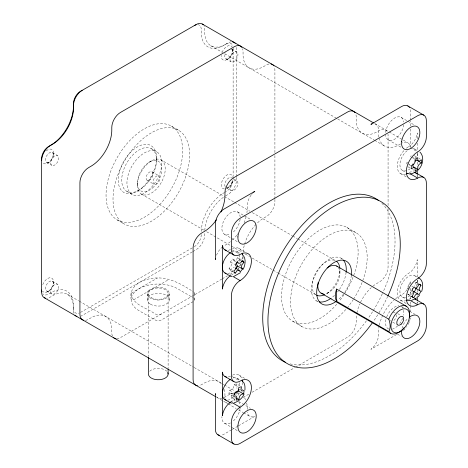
<?xml version="1.0" encoding="UTF-8"?>
<svg xmlns="http://www.w3.org/2000/svg" width="468" height="468" viewBox="0 0 468 468"><rect width="100%" height="100%" fill="white"/><g stroke="black" fill="none" stroke-linecap="round" stroke-linejoin="round"><path stroke-width="0.35" stroke-dasharray="2.34 1.75" d="M53.469 155.148L53.469 153.141M53.469 283.801L53.469 281.794M156.528 159.974L156.528 157.962M232.783 51.626L232.783 49.614M410.319 128.922L410.278 147.046A12.308 7.108 -60 0 0 402.217 142.98M410.325 126.027L410.331 120.949M410.337 120.223L410.354 111.524A12.308 7.108 -60 0 0 409.693 108.061M201.287 231.444L201.316 230.303A32.005 18.48 -60 0 1 222.423 193.752L223.874 192.857M201.269 234.62L201.258 235.188A9.846 5.686 -60 0 1 194.764 246.437L194.279 246.735M233.052 396.127L228.864 393.711L229.566 390.294L231.824 389.686L233.479 387.627L234.088 384.667L235.439 384.088L236.697 383.965L240.289 386.036M416.701 160.179L416.824 159.073M235.065 399.496L231.473 397.426L232.081 394.465L231.128 393.102L228.864 393.711M236.697 383.965L236.094 386.925L237.048 388.288M131.186 299.684C128.413 287.118 140.488 279.899 151.263 278.554C166.608 275.594 180.771 283.479 193.091 291.646M386.755 316.865L387.071 316.099A12.952 7.476 -60 0 1 398.736 305.756M232.789 271.832L230.396 270.445L229.045 268.527L231.069 265.999L231.566 263.583L230.396 261.922L232.736 259.009L236.328 261.08M409.05 284.462L407.137 287.773L411.325 290.189M241.371 259.728L237.779 257.657L235.749 260.179L233.906 260.67L232.736 259.009M230.396 270.445L232.421 267.924L234.269 267.433M237.106 262.103L239.13 259.576L237.779 257.657M410.307 156.487L411.208 155.832M231.601 429.8L224.078 434.169A12.308 7.108 -60 0 1 221.276 435.252M232.227 429.437L237.873 426.167M238.499 425.798L254.797 416.344A12.308 7.108 -60 0 1 247.303 412.015M47.724 163.092L49.468 162.086M227.038 59.565L228.776 58.558M149.567 161.986L151.31 160.98M137.381 191.131L139.119 190.125M47.724 291.745L49.468 290.739M228.776 187.212L227.038 188.218A8.126 4.692 -60 0 0 232.584 180.098M224.441 192.529L226.623 191.254A9.846 5.686 -60 0 0 233.111 180.01L233.128 177.249M225.646 195.858L227.904 194.553A12.308 7.108 -60 0 0 236.609 179.472L236.609 177.284M80.478 312.431L192.383 247.829M192.254 251.924L82.192 315.467A12.308 7.108 -60 0 1 81.058 316.035M192.886 251.556L196.051 249.731A12.308 7.108 -60 0 0 204.75 234.655L204.75 232.04M131.303 293.144L157.383 278.086M400.514 143.939L399.385 144.594A29.542 17.059 -60 0 1 379.209 138.364M133.643 299.836L168.971 279.437M407.786 162.209L406.616 162.882L406.557 165.52M414.946 158.073L416.701 157.061M221.844 279.063L120.492 337.574A12.308 7.108 -60 0 1 117.164 338.733M222.329 278.782L227.471 275.816M229.923 274.4L233.099 272.563M193.091 301.696L161.752 319.784A4.926 2.843 0 0 1 154.791 319.784L139.119 310.74A27.08 15.637 0 0 1 139.119 288.627A27.08 15.637 0 0 1 177.419 288.627L193.091 297.677M328.881 292.348L326.009 294.003A19.697 11.372 -60 0 0 339.932 269.884L339.932 273.201M224.078 397.379L226.342 396.074A29.542 17.059 -60 0 1 234.333 393.295M411.659 291.488L410.705 292.038L409.05 294.904L407.967 294.571L410.957 296.303M243.138 397.431L249.467 393.781M251.995 392.319L295.01 367.485M295.641 367.123L347.508 337.176A12.308 7.108 -60 0 0 356.212 322.101L356.212 319.486A29.542 17.059 -60 0 1 356.61 314.549M396.63 334.526L370.925 349.298A12.308 7.108 -60 0 0 378.495 334.965L378.495 332.35A29.542 17.059 -60 0 1 378.899 327.413M226.138 44.004L226.623 43.74A9.846 5.686 -60 0 1 232.888 46.063M231.473 397.426L232.736 397.303M401.158 117.398L407.318 120.955M407.938 121.311L414.712 125.225M374.704 123.57L388.615 131.602M389.236 131.958L407.803 142.681M414.765 149.111L417.667 150.79M406.405 148.233A16.006 9.237 -60 0 1 408.611 146.706L409.822 147.402M410.424 147.753L416.456 151.234M231.607 49.035L236.831 52.047A5.663 3.27 -60 0 1 235.035 60.817A5.663 3.27 -60 0 1 230.133 57.985A5.663 3.27 -60 0 1 236.831 52.047M388.212 139.827L401.146 147.297M414.209 155.616L416.602 156.996M419.1 158.441L420.293 159.132M413.01 157.628L414.361 158.412M411.507 157.178L413.899 158.558M210.869 45.747L222.171 52.276M224.687 53.726L337.042 118.597M337.674 118.96L374.09 139.985M374.71 140.341L384.614 146.057M407.809 163.572L410.805 165.303M225.945 58.839L231.169 61.858M408.956 164.654L410.752 165.69M407.809 166.696L410.202 168.076M412.7 169.521L413.899 170.212M402.457 170.434L405.358 172.107M400.608 173.634L406.645 177.115M171.428 126.132A54.165 31.274 -60 0 1 154.259 210.038A54.165 31.274 -60 0 1 107.347 182.953A54.165 31.274 -60 0 1 171.428 126.132L178.39 130.157A54.165 31.274 -60 0 1 161.22 214.057A54.165 31.274 -60 0 1 114.315 186.972A54.165 31.274 -60 0 1 178.39 130.157M346.911 227.448L355.961 232.672M414.765 275.757L417.667 277.43M418.345 283.509L415.35 281.777L416.181 282.549L414.525 285.416L414.525 286.521M415.467 282.134L418.456 283.865M233.93 179.028L236.831 180.701A5.663 3.27 -60 0 1 235.035 189.476A5.663 3.27 -60 0 1 230.133 186.644A5.663 3.27 -60 0 1 236.831 180.701M411.899 286.106L413.238 286.878M225.945 187.492L231.169 190.511M407.733 294.15L410.845 295.94M151.433 148.701A24.623 14.215 -60 0 1 143.629 186.843A24.623 14.215 -60 0 1 122.306 174.529A24.623 14.215 -60 0 1 151.433 148.701L156.651 151.72A24.623 14.215 -60 0 1 148.847 189.856A24.623 14.215 -60 0 1 127.53 177.547A24.623 14.215 -60 0 1 156.651 151.72M341.19 258.26L342.927 259.266M402.457 297.075L405.358 298.754M161.156 160.003A19.697 11.372 -60 0 1 154.914 190.511A19.697 11.372 -60 0 1 137.855 180.666A19.697 11.372 -60 0 1 161.156 160.003L223.821 196.18M224.453 196.548L233.947 202.03M234.579 202.392L249.772 211.167M252.305 212.63L292.178 235.65M292.81 236.018L297.244 238.575M297.876 238.937L335.223 260.5M400.608 300.275L406.645 303.761M237.516 211.875L243.676 215.432M244.29 215.789L250.45 219.346M401.778 306.715L403.627 307.78M409.787 311.337L414.712 314.186M152.03 171.791A4.926 2.843 -60 0 1 150.468 179.419A4.926 2.843 -60 0 1 146.203 176.957A4.926 2.843 -60 0 1 152.03 171.791L158.991 175.81A4.926 2.843 -60 0 1 157.429 183.438A4.926 2.843 -60 0 1 153.165 180.976A4.926 2.843 -60 0 1 158.991 175.81M397.654 313.601L400.819 315.432M147.104 180.32L154.066 184.339M392.728 322.13L396.531 324.324M224.564 234.31L238.118 242.131M397.449 334.123L401.146 336.258M239.043 248.432L245.682 252.264M141.459 194.121L204.124 230.297M206.657 231.759L242.102 252.223M245.267 254.048L249.696 256.61M252.229 258.073L272.481 269.767M273.119 270.13L277.547 272.686M278.179 273.055L316.157 294.98M237.194 251.632L240.096 253.305M232.245 249.924L238.885 253.755M126.81 191.348L132.034 194.36M316.567 300.901L317.731 301.573M239.13 259.576L240.926 260.618M52.299 152.556A5.663 3.27 -60 0 1 50.503 161.331A5.663 3.27 -60 0 1 45.595 158.5A5.663 3.27 -60 0 1 52.299 152.556L57.517 155.575A5.663 3.27 -60 0 1 55.721 164.344A5.663 3.27 -60 0 1 50.819 161.513A5.663 3.27 -60 0 1 57.517 155.575M233.906 260.67L235.702 261.711M230.396 261.922L234.585 264.338M46.636 162.367L51.854 165.379M229.045 268.527L233.234 270.943M117.263 219.948L124.225 223.967M292.746 321.264L301.796 326.488M239.043 375.079L245.08 378.559M237.194 378.279L240.096 379.952M232.245 376.565L238.885 380.402M234.088 384.667L238.276 387.083M241.108 388.715L242.898 389.756M52.299 281.209A5.663 3.27 -60 0 1 50.503 289.984A5.663 3.27 -60 0 1 45.595 287.153A5.663 3.27 -60 0 1 52.299 281.209L57.517 284.228A5.663 3.27 -60 0 1 55.721 292.997A5.663 3.27 -60 0 1 50.819 290.166A5.663 3.27 -60 0 1 57.517 284.228M67.369 294.302L78.671 300.825M79.303 301.187L193.541 367.146M194.173 367.509L223.78 384.602M224.4 384.959L235.539 391.394M236.159 391.751L239.873 393.898M229.566 390.294L233.152 392.365M231.128 393.102L232.924 394.144M234.684 397.075L235.884 397.765M238.75 401.55L250.45 408.307M46.636 291.02L51.854 294.033M216.684 397.274L223.072 400.965M223.704 401.328L227.495 403.515A12.308 7.108 -60 0 1 225.611 401.345M228.115 403.878L236.164 408.523M238.639 409.95L242.974 412.454M243.588 412.811L249.777 416.385M224.564 423.271L238.118 431.092M131.186 293.652C132.737 305.23 146.964 307.722 154.791 313.759A4.926 2.843 0 0 0 161.752 313.759M73.488 308.394L73.505 308.944A9.846 5.686 -60 0 0 79.092 313.08M410.284 284.029L410.278 281.139A12.308 7.108 -60 0 1 409.184 285.48M410.296 288.37L410.319 299.216M410.325 302.106L410.331 305.001M410.331 305.721L410.342 311.507M417.24 138.797L417.24 132.982A12.308 7.108 -60 0 1 408.611 146.706M417.24 143.161L417.24 152.609M417.24 153.334L417.24 156.973M417.24 162.057L417.24 165.695M417.24 175.143L417.24 176.594A12.308 7.108 -60 0 0 416.853 174.903M417.24 277.109L417.234 259.687A12.308 7.108 -60 0 1 408.611 273.353A16.006 9.237 -60 0 0 397.39 291.19A16.006 9.237 -60 0 0 405.686 300.731M417.24 280.01L417.24 285.094M417.24 290.178L417.24 292.354M417.24 293.079L417.24 295.255M417.24 301.79L417.24 303.241A12.308 7.108 -60 0 0 416.655 301.047M388.071 205.563L388.071 135.451A12.308 7.108 -60 0 0 387.995 134.181M388.071 208.488L388.071 266.918A12.308 7.108 -60 0 1 379.367 281.993L377.103 283.304A29.542 17.059 -60 0 0 373.025 286.118M274.909 152.65L274.909 70.118A12.308 7.108 -60 0 0 274.248 66.655M274.909 155.575L274.909 198.666M274.909 199.397L274.909 201.585A12.308 7.108 -60 0 1 266.204 216.661L263.946 217.971A29.542 17.059 -60 0 0 257.23 223.125M247.233 409.441L247.233 408.137A29.542 17.059 -60 0 0 246.519 402.305M236.609 176.553L236.609 48.005A12.308 7.108 -60 0 0 236.539 46.736M233.128 48.04L233.128 176.524M194.53 293.652L194.53 299.684M169.352 293.652L169.352 299.684M168.117 293.652L168.117 368.217M148.42 293.652L148.42 356.517M147.192 293.652L147.192 299.684M137.381 183.093L137.381 185.1M221.428 383.9A29.542 17.059 -60 0 0 204.054 383.21L201.796 384.515A12.308 7.108 -60 0 1 198.994 385.597M224.236 389.435A29.542 17.059 -60 0 1 224.95 395.267L224.95 397.882A12.308 7.108 -60 0 0 224.968 398.531M230.32 404.065A12.308 7.108 -60 0 1 229.8 404.095M387.171 131.52A12.308 7.108 -60 0 0 379.367 130.426L377.103 131.73A29.542 17.059 -60 0 1 356.212 119.668L356.212 117.053A12.308 7.108 -60 0 0 355.551 113.589M269.006 64.011A12.308 7.108 -60 0 0 266.204 65.093L263.946 66.397A29.542 17.059 -60 0 1 243.05 54.335L243.05 51.726A12.308 7.108 -60 0 0 242.588 48.76M356.92 312.829A29.542 17.059 -60 0 1 359.734 304.048M360.53 302.31A29.542 17.059 -60 0 1 371.259 287.639M243.132 252.006A29.542 17.059 -60 0 1 255.949 224.424M112.449 336.012A12.308 7.108 -60 0 1 111.788 332.549L111.788 329.94A29.542 17.059 -60 0 0 90.897 317.877L88.633 319.182A12.308 7.108 -60 0 1 85.305 320.34M243.05 256.768A12.308 7.108 -60 0 1 242.757 259.541M241.254 263.923A12.308 7.108 -60 0 1 240.09 266.035M238.698 267.983A12.308 7.108 -60 0 1 238.2 268.585M236.603 270.2A12.308 7.108 -60 0 1 236.047 270.668M405.639 297.578A12.308 7.108 -60 0 1 401.942 283.807A12.308 7.108 -60 0 1 416.151 277.038M417.24 280.121A12.308 7.108 -60 0 1 416.368 286.504M412.963 292.611A12.308 7.108 -60 0 1 406.914 297.256M233.292 377.928A12.308 7.108 -60 0 1 239.446 381.478M239.669 382.643A12.308 7.108 -60 0 1 239.575 385.971M236.521 393.582A12.308 7.108 -60 0 1 235.778 394.629M233.292 397.344A12.308 7.108 -60 0 1 226.688 400.152M231.607 251.936A12.308 7.108 -60 0 1 239.218 254.136M239.446 254.838A12.308 7.108 -60 0 1 239.166 261.202M233.292 270.703A12.308 7.108 -60 0 1 227.36 273.528M412.963 148.555A12.308 7.108 -60 0 1 416.151 150.398M417.24 153.481A12.308 7.108 -60 0 1 417.017 157.517M410.313 168.65A12.308 7.108 -60 0 1 406.914 170.609M406.359 170.779A12.308 7.108 -60 0 1 399.924 164.128A12.308 7.108 -60 0 1 407.476 150.462M232.52 248.485A16.006 9.237 -60 0 1 241.974 252.603M242.33 256.628A16.006 9.237 -60 0 1 241.974 259.366M240.447 264.122A16.006 9.237 -60 0 1 239.546 265.994M238.499 267.807A16.006 9.237 -60 0 1 237.931 268.685M233.245 273.833A16.006 9.237 -60 0 1 231.04 275.359M410.278 317.924A12.308 7.108 -60 0 1 410.056 319.346M409.892 320.065A12.308 7.108 -60 0 1 409.453 321.534M409.184 322.271A12.308 7.108 -60 0 1 408.195 324.447M406.949 326.512A12.308 7.108 -60 0 1 406.487 327.161M404.978 328.957A12.308 7.108 -60 0 1 403.902 330.004M403.346 330.472A12.308 7.108 -60 0 1 402.784 330.905M232.52 375.131A16.006 9.237 -60 0 1 241.974 379.244M242.354 382.403A16.006 9.237 -60 0 1 241.974 386.006M239.043 393.559A16.006 9.237 -60 0 1 237.931 395.325M235.369 398.508A16.006 9.237 -60 0 1 231.04 402.006M230.472 376.178A12.308 7.108 -60 0 1 228.244 376.951M408.611 299.485A12.308 7.108 -60 0 1 412.46 298.297M405.686 174.084A16.006 9.237 -60 0 1 397.32 167.146A16.006 9.237 -60 0 1 404.282 150.199M317.398 301.322A24.623 14.215 -60 0 1 316.567 272.475A24.623 14.215 -60 0 1 341.968 258.769M346.139 272.241A24.623 14.215 -60 0 1 339.475 289.411M338.235 291.137A24.623 14.215 -60 0 1 337.586 291.968M334.474 295.384A24.623 14.215 -60 0 1 332.274 297.338M336.767 304.241A54.165 31.274 -60 0 1 281.9 302.404A54.165 31.274 -60 0 1 326.641 226.898A54.165 31.274 -60 0 1 353.486 276.026M352.995 277.319A54.165 31.274 -60 0 1 345.08 293.026M343.927 294.811A54.165 31.274 -60 0 1 339.411 301.059M345.817 309.465A54.165 31.274 -60 0 1 290.95 307.634A54.165 31.274 -60 0 1 335.696 232.128A54.165 31.274 -60 0 1 362.536 281.25M362.045 282.543A54.165 31.274 -60 0 1 354.13 298.251M353.369 299.444A54.165 31.274 -60 0 1 348.028 306.827M385.609 132.473A12.952 7.476 -60 0 1 394.682 118.041A12.952 7.476 -60 0 1 403.761 121.99M403.761 124.751A12.952 7.476 -60 0 1 394.682 139.189A12.952 7.476 -60 0 1 385.609 135.234M409.184 172.534A12.308 7.108 -60 0 1 413.449 171.738M381.882 203.276A93.553 54.013 -60 0 1 382.514 293.337M382.227 293.951A93.553 54.013 -60 0 1 373.218 310.676M372.499 311.828A93.553 54.013 -60 0 1 368.386 318.047M366.426 320.791A93.553 54.013 -60 0 1 289.294 363.642M387.732 296.349A93.553 54.013 -60 0 1 378.436 313.695M377.723 314.847A93.553 54.013 -60 0 1 373.604 321.06M230.472 249.532A12.308 7.108 -60 0 1 227.711 250.386M351.363 275.254A24.623 14.215 -60 0 1 344.7 292.424M343.454 294.15A24.623 14.215 -60 0 1 337.498 300.351M401.567 306.628A12.952 7.476 -60 0 1 402.615 307.71M403.668 310.325A12.952 7.476 -60 0 1 403.527 315.204M402.615 318.281A12.952 7.476 -60 0 1 399.771 323.429M397.63 325.886A12.952 7.476 -60 0 1 392.313 329.156M388.645 329.01A12.952 7.476 -60 0 1 386.012 319.182M238.657 401.784A12.952 7.476 -60 0 1 240.178 406.089M240.119 408.195A12.952 7.476 -60 0 1 232.233 421.849M230.443 422.949A12.952 7.476 -60 0 1 221.902 416.637M230.443 401.848A12.952 7.476 -60 0 1 235.088 400.234M240.178 217.129A12.952 7.476 -60 0 0 233.409 211.513A12.952 7.476 -60 0 0 223.429 221.616L223.107 222.388A12.952 7.476 -60 0 0 230.443 233.988M240.119 219.235A12.952 7.476 -60 0 1 237.077 227.559L236.615 228.261A12.952 7.476 -60 0 1 232.233 232.888M402.03 328.431A12.952 7.476 -60 0 1 408.33 317.977M408.886 286.217A12.308 7.108 -60 0 1 408.195 287.656M407.803 288.364A12.308 7.108 -60 0 1 407.388 289.054M406.949 289.721A12.308 7.108 -60 0 1 401.649 294.858L399.385 296.168A29.542 17.059 -60 0 0 395.308 298.982M379.332 325.12A29.542 17.059 -60 0 1 393.98 300.111M378.899 137.007A29.542 17.059 -60 0 1 378.495 132.532L378.495 129.923A12.308 7.108 -60 0 0 373.639 123.71M244.431 397.689A29.542 17.059 -60 0 1 246.121 401.023M236.785 393.272A29.542 17.059 -60 0 1 240.113 394.109M251.1 195.115A12.308 7.108 -60 0 0 247.233 205.704L247.233 208.319A29.542 17.059 -60 0 1 246.911 212.688M251.585 194.489A12.308 7.108 -60 0 1 252.603 193.319M246.121 216.713A29.542 17.059 -60 0 1 243.711 223.751M237.949 233.737A29.542 17.059 -60 0 1 237.177 234.743M236.785 235.24A29.542 17.059 -60 0 1 231.748 240.558M230.414 241.687A29.542 17.059 -60 0 1 226.342 244.501L224.078 245.811A12.308 7.108 -60 0 0 223.505 246.156M221.826 398.338A12.308 7.108 -60 0 1 216.538 396.706M216.538 255.189A12.308 7.108 -60 0 1 221.826 247.449M315.66 294.659A19.697 11.372 -60 0 1 316.421 271.797A19.697 11.372 -60 0 1 335.854 260.863M338.452 267.673A15.631 9.027 -60 0 1 337.65 282.286A15.631 9.027 -60 0 1 326.02 293.565M396.776 314.759A4.926 2.843 -60 0 1 393.29 320.791M390.833 321.036A4.926 2.843 -60 0 1 390.277 320.521M393.29 312.747A4.926 2.843 -60 0 1 395.033 312.285M73.488 307.827A29.542 17.059 -60 0 0 52.597 295.764L50.333 297.069A12.308 7.108 -60 0 1 47.005 298.227M231.239 41.822A12.308 7.108 -60 0 0 227.904 42.98L222.423 46.092A32.005 18.48 -60 0 1 201.316 33.907L201.258 29.098A9.846 5.686 -60 0 0 197.788 24.658M73.95 313.402A12.308 7.108 -60 0 1 73.488 310.442L73.441 304.136A32.005 18.48 -60 0 0 52.34 291.95L48.14 294.302A9.846 5.686 -60 0 1 42.804 293.822M225.646 44.285A29.542 17.059 -60 0 1 204.75 32.228L204.75 29.613A12.308 7.108 -60 0 0 204.089 26.149M204.797 230.437A29.542 17.059 -60 0 1 224.277 196.7M224.494 189.002A8.126 4.692 -60 0 1 223.692 178.127A8.126 4.692 -60 0 1 232.731 177.43M226.658 188.423A8.126 4.692 -60 0 1 226.284 188.598M232.783 180.279A5.663 3.27 -60 0 1 227.009 187.762M225.184 186.709A5.663 3.27 -60 0 1 226.448 180.18A5.663 3.27 -60 0 1 231.607 177.688M46.238 150.907A8.126 4.692 -60 0 1 53.124 151.07A8.126 4.692 -60 0 1 50.152 161.068A8.126 4.692 -60 0 1 42.746 162.648M222.06 52.486A8.126 4.692 -60 0 1 232.011 46.742M232.771 49.187A8.126 4.692 -60 0 1 226.851 59.67A8.126 4.692 -60 0 1 221.341 55.353M231.789 49.152A5.663 3.27 -60 0 1 231.549 55.674A5.663 3.27 -60 0 1 226.009 58.874A5.663 3.27 -60 0 1 225.769 52.627M42.746 284.667A8.126 4.692 -60 0 1 51.416 277.893A8.126 4.692 -60 0 1 51.416 288.06A8.126 4.692 -60 0 1 42.746 291.301M149.742 371.218A9.846 5.686 0 0 1 166.801 371.218M193.869 292.231A4.926 2.843 0 0 1 194.366 294.39M193.869 298.262A4.926 2.843 0 0 1 194.366 300.421M148.678 290.458L147.572 291.997A11.08 6.394 0 0 0 157.306 300.029A11.08 6.394 0 0 0 169.311 293.097A11.08 6.394 0 0 0 155.405 287.475L152.732 288.112L148.678 290.458M152.72 187.826A17.234 9.951 -60 0 0 158.184 161.132A17.234 9.951 -60 0 0 137.797 179.209A17.234 9.951 -60 0 0 152.72 187.826M142.336 187.516A27.085 15.637 -60 0 0 150.924 145.566A27.085 15.637 -60 0 0 118.884 173.979A27.085 15.637 -60 0 0 142.336 187.516M151.31 297.677A9.846 5.686 0 0 0 167.784 295.127A9.846 5.686 0 0 0 155.721 288.165A9.846 5.686 0 0 0 151.31 297.677M150.439 304.206A11.08 6.394 0 0 0 168.971 301.339A11.08 6.394 0 0 0 155.405 293.506A11.08 6.394 0 0 0 150.439 304.206"/><path stroke-width="0.7" d="M244.945 389.955C245.016 386.954 245.25 383.187 242.418 381.291M73.488 106.031L73.441 107.734A32.005 18.48 -60 0 1 52.34 144.29L50.883 145.179M401.62 330.683L401.62 333.444A12.952 7.476 -60 0 0 411.899 336.615A12.952 7.476 -60 0 0 419.778 320.2A12.952 7.476 -60 0 0 409.506 317.029M421.492 162.946L421.492 159.822L419.147 161.173L417.795 160.395L417.795 157.693L415.093 159.249L415.093 161.957L413.741 164.297L411.401 165.649L411.226 167.31L411.401 168.767L413.741 167.415L415.093 168.199L415.093 170.902L417.795 169.34L417.795 166.637L419.147 164.297L421.492 162.946L416.701 160.179L414.946 161.197M237.106 262.103L236.609 264.519L237.779 266.181L242.57 268.948L240.224 271.861L239.054 270.194L235.462 268.123M234.45 394.951L234.69 393.763L235.936 392.219M238.873 399.491L239.481 396.531L241.137 394.471L243.395 393.863L243.922 392.108L244.097 390.447L241.833 391.049L240.88 389.692L241.488 386.732L238.873 387.428L238.27 390.394L236.615 392.447L234.351 393.056L233.649 396.478L235.913 395.87L236.866 397.227L236.264 400.193L238.873 399.491L236.48 398.11M236.346 391.704L238.61 391.102L239.13 389.347M388.855 331.502C391.02 327.699 390.195 323.154 388.855 319.229L336.627 289.072C335.263 292.974 334.433 297.589 336.627 301.345L388.943 331.695A15.631 9.027 -60 0 0 402.293 329.601M388.855 319.229L388.943 318.93A15.631 9.027 -60 0 1 402.48 305.581A15.631 9.027 -60 0 1 409.325 316.198M421.703 291.412C423.078 286.843 423.663 279.864 418.252 277.764M243.167 269.293C245.367 264.941 246.437 258.201 242.418 254.645M244.132 393.927C242.5 398.438 238.358 401.363 234.012 402.96M416.181 288.58L414.268 291.892M413.577 291.494L413.577 293.699L411.922 296.566L412.753 297.338L413.835 297.671L415.49 294.799L417.403 293.699M415.49 288.183L417.403 287.077L419.059 284.211L420.141 284.544L420.972 285.31L419.31 288.183L419.31 290.388M237.779 266.181L235.86 268.655M233.982 272.522L235.182 273.213L237.212 270.691L239.054 270.194M235.182 273.213L233.83 271.288L235.86 268.767L236.352 266.351L235.182 264.683L237.522 261.77L238.692 263.437L240.54 262.94L242.57 260.419L243.395 261.191L243.922 262.343L241.892 264.865L241.394 267.281L242.57 268.948M418.018 170.159C422.715 165.888 424.786 156.891 419.989 152.129M418.018 296.806L419.48 295.255M240.447 272.68L234.012 276.319M416.444 171.306C413.882 172.867 410.74 174.956 407.681 173.447M416.444 297.952L411.583 300.444M194.279 25.605L194.764 25.348A9.846 5.686 -60 0 1 195.214 25.137M407.681 300.093L409.482 300.649M231.912 276.524L230.11 275.968L224.886 272.955M231.912 403.17L230.11 402.615L224.886 399.596M407.803 105.891L423.821 115.14M202.205 23.979L373.511 122.879M417.795 169.34L413.01 166.579L413.01 163.87M423.821 177.454L414.765 172.23A12.308 7.108 -60 0 1 415.52 172.786M410.424 173.885L417.667 178.068A12.308 7.108 -60 0 1 426.371 183.093L426.371 263.502A12.308 7.108 -60 0 1 417.667 278.577A16.006 9.237 -60 0 0 406.347 298.174A16.006 9.237 -60 0 0 417.667 304.709A12.308 7.108 -60 0 1 426.371 309.734L426.371 325.816A12.308 7.108 -60 0 1 417.667 340.891L240.096 443.412A12.308 7.108 -60 0 1 231.391 438.387L231.391 422.306A12.308 7.108 -60 0 1 240.096 407.23A16.006 9.237 -60 0 0 251.41 387.633A16.006 9.237 -60 0 0 240.096 381.098A12.308 7.108 -60 0 1 231.391 376.073L231.391 295.665A12.308 7.108 -60 0 1 240.096 280.584A16.006 9.237 -60 0 0 251.41 260.986A16.006 9.237 -60 0 0 240.096 254.452A12.308 7.108 -60 0 1 231.391 249.426L231.391 233.345A12.308 7.108 -60 0 1 240.096 218.269L417.667 115.748A12.308 7.108 -60 0 1 426.371 120.773L426.371 136.855A12.308 7.108 -60 0 1 417.667 151.93A16.006 9.237 -60 0 0 406.347 171.534A16.006 9.237 -60 0 0 417.667 178.068M418.573 283.93L420.972 285.31M411.442 296.291L413.835 297.671M423.821 304.101L414.765 298.876A12.308 7.108 -60 0 1 415.847 299.772M409.822 300.181L417.667 304.709M336.697 266.04L406.329 306.248M321.06 293.12L390.698 333.327M224.886 249.836L233.936 255.06M241.523 260.963L243.922 262.343M232.853 276.407L240.096 280.584M224.886 376.483L233.936 381.707M238.61 391.102L243.395 393.863M232.245 402.702L240.096 407.23M44.179 297.683L215.485 396.583M217.924 434.778L233.936 444.021M41.629 290.002L41.646 290.552A9.846 5.686 -60 0 0 41.868 291.979M417.24 170.054L417.24 174.418M417.24 296.706L417.24 300.339M336.627 289.072L336.627 301.345M168.117 368.948L168.117 374.061M148.42 357.248L148.42 374.061A9.846 5.686 0 0 0 159.559 379.7A9.846 5.686 0 0 0 167.784 372.592M355.042 112.7A12.308 7.108 -60 0 0 347.508 112.027L233.649 177.764A12.308 7.108 -60 0 0 224.95 192.839L224.95 195.454A29.542 17.059 -60 0 1 220.902 212.051M197.443 385.679A12.308 7.108 -60 0 1 193.091 379.49L193.091 248.022A12.308 7.108 -60 0 1 201.796 232.941L204.054 231.637A29.542 17.059 -60 0 0 216.409 219.837M241.886 47.373A12.308 7.108 -60 0 0 234.351 46.701L120.492 112.431A12.308 7.108 -60 0 0 111.788 127.507L111.788 130.122A29.542 17.059 -60 0 1 90.897 166.304L88.633 167.614A12.308 7.108 -60 0 0 79.929 182.69L79.929 314.157A12.308 7.108 -60 0 0 83.333 320.165M271.042 63.993A12.308 7.108 -60 0 1 273.745 65.766M116.14 338.744A12.308 7.108 -60 0 1 113.256 337.288M226.05 400.052A12.308 7.108 -60 0 1 222.657 391.067A12.308 7.108 -60 0 1 230.472 379.232M226.05 273.411A12.308 7.108 -60 0 1 222.657 264.426A12.308 7.108 -60 0 1 230.472 252.591M230.472 275.71A12.308 7.108 -60 0 0 222.411 289.084L222.411 245.472A12.308 7.108 -60 0 0 226.202 250.321M408.552 106.447A12.308 7.108 -60 0 0 401.649 106.499L370.925 124.324A12.308 7.108 -60 0 1 372.042 123.938M409.184 107.178A12.308 7.108 -60 0 1 409.453 107.599M226.688 377.038A12.308 7.108 -60 0 1 226.202 376.968M225.74 376.851A12.308 7.108 -60 0 1 222.411 372.113L222.411 415.724A12.308 7.108 -60 0 1 230.472 402.351M219.24 435.263A12.308 7.108 -60 0 1 215.374 429.138L215.45 393.623A12.308 7.108 -60 0 0 215.537 394.22M253.685 192.272A12.308 7.108 -60 0 1 254.797 191.371L224.078 209.02A12.308 7.108 -60 0 0 215.374 224.096L215.45 259.529A12.308 7.108 -60 0 1 215.537 258.827M242.137 379.981A16.006 9.237 -60 0 1 242.33 381.56M343.354 260.056A24.623 14.215 -60 0 1 346.139 272.241M331.151 298.198A24.623 14.215 -60 0 1 319.205 301.878M336.375 301.216A24.623 14.215 -60 0 1 316.707 293.512A24.623 14.215 -60 0 1 334.86 262.074A24.623 14.215 -60 0 1 351.363 275.254M285.258 362.197A93.553 54.013 -60 0 1 282.099 252.574A93.553 54.013 -60 0 1 378.618 200.497M372.44 322.715A93.553 54.013 -60 0 1 269.346 335.609A93.553 54.013 -60 0 1 347.636 200.011A93.553 54.013 -60 0 1 388.013 295.741M242.137 253.334A16.006 9.237 -60 0 1 242.33 254.92M407.874 299.883A16.006 9.237 -60 0 1 406.405 300.509M415.847 173.125A12.308 7.108 -60 0 1 416.151 173.511M407.874 173.236A16.006 9.237 -60 0 1 406.405 173.862M404.042 327.647A15.631 9.027 -60 0 1 403.188 328.653M327.15 267.971A15.631 9.027 -60 0 1 337.65 266.748M323.353 293.828A15.631 9.027 -60 0 1 318.199 282.444M336.352 261.185A19.697 11.372 -60 0 1 339.879 268.515M324.798 294.641A19.697 11.372 -60 0 1 316.684 295.255M76.892 316.45A12.308 7.108 -60 0 1 74.956 315.175M45.501 298.169A12.308 7.108 -60 0 1 41.629 292.044L41.646 158.032A9.846 5.686 -60 0 1 48.14 146.788L52.597 144.191A29.542 17.059 -60 0 0 73.488 108.009L73.505 102.849A9.846 5.686 -60 0 1 79.999 91.605L196.051 24.588A12.308 7.108 -60 0 1 203.287 24.874M232.257 41.816A12.308 7.108 -60 0 1 235.147 43.267M41.629 160.577A12.308 7.108 -60 0 1 50.333 145.501M73.488 105.394A12.308 7.108 -60 0 1 82.192 90.318M195.665 24.962A9.846 5.686 -60 0 1 196.11 24.827M237.919 236.925L237.978 238.961A12.952 7.476 -60 0 0 246.759 243.079A12.952 7.476 -60 0 0 256.037 229.221L256.136 228.478A12.952 7.476 -60 0 0 256.195 226.372L256.136 225.716A12.952 7.476 -60 0 0 247.057 221.768A12.952 7.476 -60 0 0 237.978 236.2L237.919 236.925M237.919 425.886L237.978 427.922A12.952 7.476 -60 0 0 247.952 431.309A12.952 7.476 -60 0 0 256.195 415.332L256.136 414.677A12.952 7.476 -60 0 0 247.057 410.728A12.952 7.476 -60 0 0 237.978 425.16L237.919 425.886M401.62 141.722L401.562 142.447A12.952 7.476 -60 0 0 414.572 145.209A12.952 7.476 -60 0 0 416.116 126.208A12.952 7.476 -60 0 0 401.62 141.722M412.753 288.809L411.922 290.534L419.059 294.653L420.972 291.342L413.835 287.223L412.753 288.809M402.667 329.788A13.174 7.605 -60 0 0 406.844 309.383A13.174 7.605 -60 0 0 391.26 323.201A13.174 7.605 -60 0 0 402.667 329.788M401.158 324.154A4.926 2.843 -60 0 0 402.72 316.526A4.926 2.843 -60 0 0 396.893 321.691A4.926 2.843 -60 0 0 401.158 324.154"/></g></svg>
